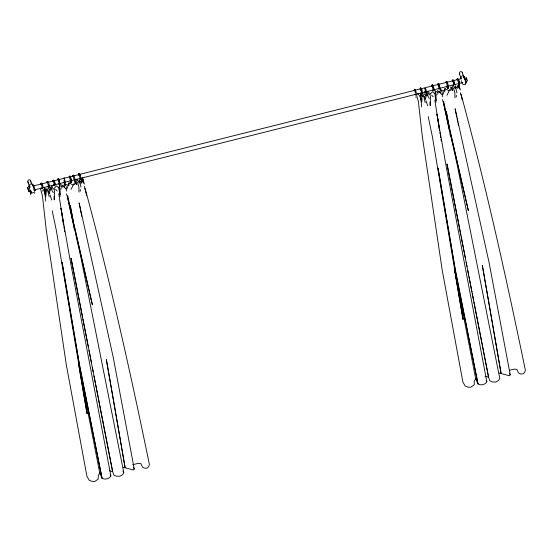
<?xml version="1.0" encoding="UTF-8"?>
<svg xmlns="http://www.w3.org/2000/svg" width="553" height="553" viewBox="0 0 553 553"><rect width="100%" height="100%" fill="white"/><g stroke="black" fill="none" stroke-linecap="round" stroke-linejoin="round"><path stroke-width="0.83" d="M414.95 89.745L414.391 90.118L415.047 89.669L414.888 90.443L414.847 89.247L414.294 89.413L414.28 90.782M432.515 85.508L431.948 85.473L433.6 90.789M53.517 180.582L53.005 180.499L54.616 185.69M30.733 182.006L30.387 180.243L29.71 179.739L28.21 180.119L27.761 181.826L29.268 185.815M74.973 181.218L76.784 184.681L74.973 181.218L74.855 184.688L73.922 183.734L70.964 189.485M450.944 86.994L452.755 90.457L450.944 86.994L450.826 90.464L449.893 89.51L446.935 95.268M54.636 189.133L54.215 199.813L54.083 196.253M430.573 95.731L430.179 105.595L430.054 102.028M82.971 182.068L82.57 177.997L84.374 184.135L81.339 179.76L81.409 182.552L79.328 180.257L79.203 183.015L77.289 179.248L75.858 183.14M458.942 87.851L458.541 83.779L460.345 89.918L457.303 85.542L457.379 88.328L455.299 86.04L455.174 88.791L453.26 85.024L451.829 88.915M30.844 193.066L30.615 194.193M81.077 183.596L81.339 179.76M72.996 185.006L69.007 182.808L69.028 185.366L64.321 183.935L64.079 187.108L61.542 184.709L62.316 187.343L59.475 185.227L58.832 187.923L60.111 196.384M448.967 90.782L444.978 88.591L444.992 91.141L440.292 89.717L440.05 92.89L437.506 90.485L438.287 93.118L435.446 91.01L434.803 93.706L436.075 102.16M71.766 182.469C71.862 181.163 70.466 173.891 69.125 176.594M447.55 88.508L447.709 87.754M43.203 187.647C43.224 186.292 41.109 180.478 40.701 184.156M46.258 191.953L45.795 196.163L44.648 190.108L45.726 201.188M422.139 98.579L421.766 101.946L420.612 95.883L421.697 106.964M80.213 191.269L80.427 189.548M456.184 97.052L456.398 95.323M447.985 88.466C449.444 87.74 447.785 84.27 447.398 82.791L447.716 83.621C447.93 82.197 445.559 80.047 445.884 82.535M70.749 182.58L70.971 182.234M420.874 88.362L420.674 87.747M67.231 188.338L69.007 182.808M443.202 94.121L444.978 88.591M34.887 192.838L34.549 193.225L34.238 192.879M60.816 189.361L61.335 187.93M436.787 95.144L437.305 93.713M47.835 181.743L47.171 181.902L47.544 182.359L47.123 181.515L47.095 182.739M448.103 87.367L448.296 87.706L447.826 87.747C448.407 88.798 445.739 81.443 446.61 81.941L447.024 81.879L446.679 82.176M31.203 191.11L31.327 192.603L30.609 193.875L30.45 192.347M66.374 193.82L67.521 197.158L81.25 259.136L123.803 472.656L122.552 474.716L119.904 476.244L116.607 476.209L113.939 475.11L112.646 471.688L71.04 258.161L82.597 317.477M52.217 210.79L56.371 230.642L87.063 413.762L78.305 362.727L99.747 473.126L98.275 475.4L98.22 479.105L94.763 481.463L91.902 481.331L89.282 480.35L86.932 476.32L66.291 364.697L46.252 230.013L42.463 196.032L40.404 188.359L41.475 188.006L42.581 188.421M454.296 268.502L475.718 378.909L474.246 381.176L474.191 384.888L470.734 387.245L467.866 387.107L465.253 386.132L462.902 382.102L442.262 270.472L422.222 135.796L418.434 101.807L416.374 94.134L417.446 93.782L418.552 94.204L420.522 97.618L421.227 100.349L420.37 93.823L422.527 97.038L421.815 94.39L423.176 96.713L424.054 93.754L426.128 96.111L426.308 93.208L429.301 98.503M81.782 216.354L79.127 202.916L113.178 357.1L134.248 468.999L133.57 469.988L123.229 467.326M456.757 117.098L455.098 108.692L489.149 262.875L510.219 374.775L509.534 375.764L499.2 373.102M69.975 176.144L69.277 176.359M58.736 193.605L63.65 225.064L61.01 208.315L70.183 260.511L110.856 475.995L109.522 477.695L106.971 478.905L104.192 479.029L102.022 478.234L99.747 473.126M434.831 100.148L439.621 130.84L436.981 114.091L446.153 166.287L486.827 381.77L485.493 383.471L482.942 384.688L480.163 384.812L477.992 384.01L475.718 378.909M33.076 185.718L33.401 185.303M420.888 88.3L420.335 88.528C420.404 87.312 421.739 92.303 421.891 93.139M459.64 85.473L459.654 83.282M30.781 192.119L30.526 192.755L29.053 186.914M42.844 191.144L42.367 190.806M32.641 185.041L33.353 184.923L33.802 185.587L35.247 190.647M30.415 192.292L30.394 193.944M447.695 87.733L447.377 88.535M79.473 173.822L78.775 173.981L80.462 179.469M33.311 185.981L461.112 78.713M28.673 191.269L27.678 187.336L28.673 191.269L30.685 190.764M34.307 189.914L462.916 82.501M465.833 81.768L467.23 81.111M33.712 192.541L32.171 192.928L30.94 192.181M132.589 464.748L138.298 463.317L140.884 463.635L142.494 467.147L144.665 468.184L147.16 468.094L148.805 466.483L149.379 464.354C130.287 371.803 109.798 279.472 85.031 188.262M509.375 370.323L514.269 369.093L516.855 369.418L518.458 372.929L520.636 373.959L523.124 373.869L524.776 372.259L525.35 370.137C506.258 277.585 485.762 185.255 461.002 94.038M41.295 183.61L40.811 183.396L42.201 187.066M485.057 376.517L486.889 376.579L488.617 377.471L489.903 380.893L492.578 381.985L495.868 382.019L498.523 380.499L499.774 378.432L457.22 164.918L443.492 102.941L442.345 99.595M109.694 470.762L112.646 471.688L98.448 398.824M452.983 79.68L452.354 79.874L452.278 80.938M30.733 192.976L29.717 191.462M414.916 90.139L414.377 89.745L415.711 93.457M439.227 84.941C439.352 83.475 437.312 82.604 437.72 84.913M457.863 79.376L457.31 79.079L458.852 83.531M452.416 80.344L452.9 80.607L452.513 80.303L453.889 84.326M29.786 186.437L28.998 185.822L28.569 186.755M28.811 183.161L27.761 181.826M434.803 93.706L432.564 91.653L429.128 95.095L427.794 91.259L426.964 95.392L426.308 93.208L425.513 99.616L424.428 96.333M58.832 187.923L56.6 185.87L53.157 189.313L51.823 185.483L50.994 189.61L50.337 187.432L49.549 193.84L48.457 190.557M429.481 92.807L430.545 93.962M431.603 95.109L433.199 96.844M55.632 189.333L57.229 191.061M439.144 91.625L441.875 94.784M63.173 185.849L65.904 189.008M416.105 97.508L415.787 96.844M440.292 89.717L442.117 91.881L442.697 96.886M64.321 183.935L66.146 186.105M28.742 186.382L29.406 186.624L29.406 186.271L29.447 186.928M44.399 188.048L45.256 194.573L44.399 188.048L46.556 191.262L45.844 188.608L47.205 190.937L48.083 187.972L50.157 190.329L50.337 187.432L53.33 192.721M453.287 79.964L454.87 84.879M462.329 73.846A2.813 2.357 -20.9 0 0 461.976 72.084L461.299 71.579L459.799 71.959L459.315 73.196L459.723 74.496M439.241 86.13L438.999 85.715L439.476 86.558M509.424 373.399L510.219 374.775M42.975 189.105L44.551 191.836M133.453 467.617L134.248 468.999M122.89 471.032L123.803 472.656M69.567 176.677L71.012 182.483M70.874 182.614L70.556 181.992M486.232 380.671L486.827 381.77M110.268 474.896L110.856 475.995M454.013 82.922L453.591 81.581L454.241 83.358M79.86 174.402L79.466 173.566L80.178 175.405L79.466 173.566L78.72 173.435L78.72 175.19M59.689 184.135L59.911 184.654M426.024 92.33L426.245 92.849M48.014 186.43L48.408 187.474M32.973 185.849L33.332 186.714M54.913 185.822L54.394 184.37M79.584 178.564L80.005 179.621M425.05 91.943L425.485 93.042M424.925 91.563L425.361 92.738M70.431 181.681L70.01 180.534M58.694 183.755L59.012 184.55M29.903 186.7L30.166 187.356M421.006 92.572L421.268 93.339M447.764 86.538L448.02 87.201M462.356 72.913L463.877 76.846M30.761 181.073L31.977 184.225M459.495 74.109L461.195 78.561M70.839 179.78L71.095 180.437M30.539 191.151L30.816 191.863M438.916 89.282L438.536 88.114M63.954 179.843L64.812 183.603M424.745 88.328L425.907 92.717M425.298 92.627L425.063 91.985M415.469 95.157L415.22 94.452M458.852 80.372L459.557 82.853M425.222 89.745L425.368 90.16M458.866 80.413C459.059 78.892 456.702 77.496 457.117 79.722L457.089 79.307L457.117 79.722M453.19 81.885L453.08 81.574M448.082 88.383L446.734 86.095M425.997 100.805L427.759 105.837M48.222 186.527L48.36 186.914M50.026 195.029L51.795 200.055M432.757 90.056L432.881 90.422M425.575 88.307L426.57 91.916M439.469 85.66L440.216 88.549M79.915 174.513L81.139 178.902M30.692 191.725L30.291 190.495M439.213 84.892L439.476 85.687M438.577 85.314L438.805 85.992M414.937 89.517L414.57 89.192L415.351 89.89L416.333 92.807M53.655 184.661L53.924 185.449M59.323 183.167L59.53 183.776M54.519 182.227L54.906 183.402L54.692 182.531M421.904 90.063L422.63 92.904M421.911 90.091C422.057 88.127 419.478 86.724 420.197 89.303M421.331 90.754L421.054 89.897L421.213 90.374M63.795 182.027L64.148 183.133M64.577 179.179L65.565 183.32M461.873 82.335C461.644 84.263 464.962 85.888 465.474 83.648L465.315 84.056L466.075 82.694L465.163 78.934L466.089 83.026C466.435 80.8 464.071 71.897 460.849 77.413L461.057 78.961M453.398 87.816L454.87 92.8L454.967 97.922M77.427 182.041L78.899 187.025L78.996 192.14M458.637 82.701L458.527 82.286L458.727 83.074M460.455 92.766L461.216 95.731M84.298 186.25L85.245 189.956M461.43 80.648L461.651 81.519M433.289 88.57L433.469 89.303L433.386 88.936M461.416 96.554L462.225 99.851M85.445 190.778L86.662 195.721M455.299 86.04L456.958 92.897M79.328 180.257L80.987 187.121M423.812 96.858L425.195 102.664M47.841 191.075L49.224 196.889M55.3 184.958C55.535 183.893 53.254 177.375 52.756 181.059M73.943 224.228L92.392 304.869L73.929 224.967L70.231 205.502L73.749 223.384M459.329 88.058L458.541 83.779M425.734 91.743L425.658 91.397M83.358 182.283L82.57 177.997M466.725 79.369L466.435 77.959M439.303 87.457L439.462 88.162M443.492 102.941L449.582 131.704M67.521 197.158L73.12 223.433M428.188 116.572L432.342 136.425L463.027 319.537L455.444 275.311M467.354 80.807L466.393 77.641M443.679 101.413L445.559 110.462M67.708 195.638L69.588 204.686M448.448 86.489L448.372 86.109M422.451 93.187L422.368 92.78L422.513 93.561M455.492 270.514L477.992 384.01L455.451 271.336L438.038 168.057L455.326 269.664M79.521 364.731L102.022 478.234L79.48 365.554L62.074 262.274L79.356 363.888M457.089 118.777L457.753 122.137M458.084 123.817L458.409 125.496M460.877 235.115L447.011 163.944L488.617 377.471L473.921 302.056M461.209 236.815L464.181 252.064M464.513 253.758L465.336 257.995M466.165 262.233L466.988 266.47M467.817 270.707L468.64 274.945M468.972 276.638L470.292 283.413M470.624 285.113L471.944 291.887M472.269 293.581L473.589 300.362M82.929 319.171L85.404 331.883M85.736 333.577L88.21 346.289M89.04 350.519L90.36 357.3M90.692 358.994L91.515 363.231M92.337 367.469L93.167 371.706M93.989 375.943L95.31 382.724M95.641 384.418L98.116 397.123M449.9 133.377L450.543 136.715M73.293 224.255L74.095 228.43M34.155 189.513L34.486 191.248L32.834 184.578L31.604 183.824L30.062 184.204L29.35 186.423M422.692 93.367L422.63 93.015L422.782 93.886M439.469 89.019L437.935 84.056L438.446 83.897L438.439 84.333L438.446 83.849L438.446 84.243M454.276 268.509L455.154 273.611M49.742 187.37C49.072 185.767 49.335 181.19 47.136 181.412L48.941 187.578M458.568 81.45L458.872 83.344M439.884 132.533L440.16 134.22M440.43 135.914L440.7 137.6M440.976 139.294L441.246 140.98M63.913 226.751L64.189 228.444M64.459 230.131L64.729 231.825M434.395 90.699C434.478 88.881 432.045 82.01 431.81 86.392M75.326 181.038C75.436 179.856 73.466 172.329 72.706 176.061M74.551 180.852L72.837 175.467L73.418 175.412M60.346 184.508L58.473 178.633L57.747 178.854L57.719 179.815M59.586 184.785L57.961 179.255L58.583 178.896L58.48 179.552M66.242 186.942L66.726 191.103M435.446 91.01L436.421 100.459M59.475 185.227L60.45 194.677M420.37 93.823L420.522 97.618M458.776 85.694L458.838 85.169L458.776 85.694M78.671 174.064L78.657 174.831L78.671 174.064M30.104 192.769L30.104 192.769M457.331 78.699L457.331 78.699M448.096 89.254L448.096 89.254M439.352 88.784L439.352 88.784M432.273 84.803L431.934 84.927L432.328 84.796M35.046 190.481L35.046 190.481M30.92 193.004L30.498 192.914L30.92 193.004M58.431 179.476L57.941 179.296L58.431 179.476M446.16 81.332L446.16 81.332M424.6 87.104L424.6 87.104M453.557 81.153L453.315 80.814L453.799 81.547L453.557 81.153M79.673 173.939L79.466 173.566L79.673 173.939M80.116 175.218L79.902 174.817L80.303 175.64L80.116 175.218M448.386 87.733L448.096 87.167L448.386 87.733M459.19 82.107L458.969 81.671L459.384 82.528L459.19 82.107M421.635 91.051L421.22 90.25L421.635 91.051M58.832 179.158L59.268 180.167L58.832 179.158M447.114 87.091L446.859 86.475L447.253 87.519L447.114 87.091M57.795 179.296L57.795 179.296M64.321 178.474L64.079 177.921L64.321 178.474M71.475 180.105L71.302 179.684L71.6 181.094L71.475 180.105M421.206 88.273L421.206 88.273M453.633 80.655L453.75 81.015L453.633 80.655M42.36 184.709L42.097 183.99L42.65 185.587L42.36 184.709M54.394 181.695L54.132 180.969L54.526 182.103L54.394 181.695M58.673 180.838L58.556 180.499L58.908 181.578L58.673 180.838M421.234 90.042L421.559 91.114L421.234 90.042M463.953 77.04L463.711 76.355L464.776 80.026L463.953 77.04M48.726 185.919L48.436 185.061L48.726 185.919M415.344 94.819L415.213 94.363L415.331 94.77M70.743 180.271L70.224 178.211L70.743 180.271M432.799 87.443L432.674 86.98L432.792 87.409M447.481 85.929L447.384 85.521L447.571 86.316L447.481 85.929M468.363 210.652L449.9 130.743L446.202 111.284L449.72 129.167L468.363 210.652M35.06 189.734L34.97 189.32L35.136 190.121L35.06 189.734M433.428 89.814L433.352 89.468L433.511 90.222L433.428 89.814M425.969 92.206L425.851 91.577L425.969 92.206M490.407 311.463L482.32 265.336L501.066 373.393L490.407 311.463M114.443 405.688L106.349 359.554L125.096 467.61L114.443 405.688M64.535 184.854L64.501 184.412L64.535 184.854"/></g></svg>
